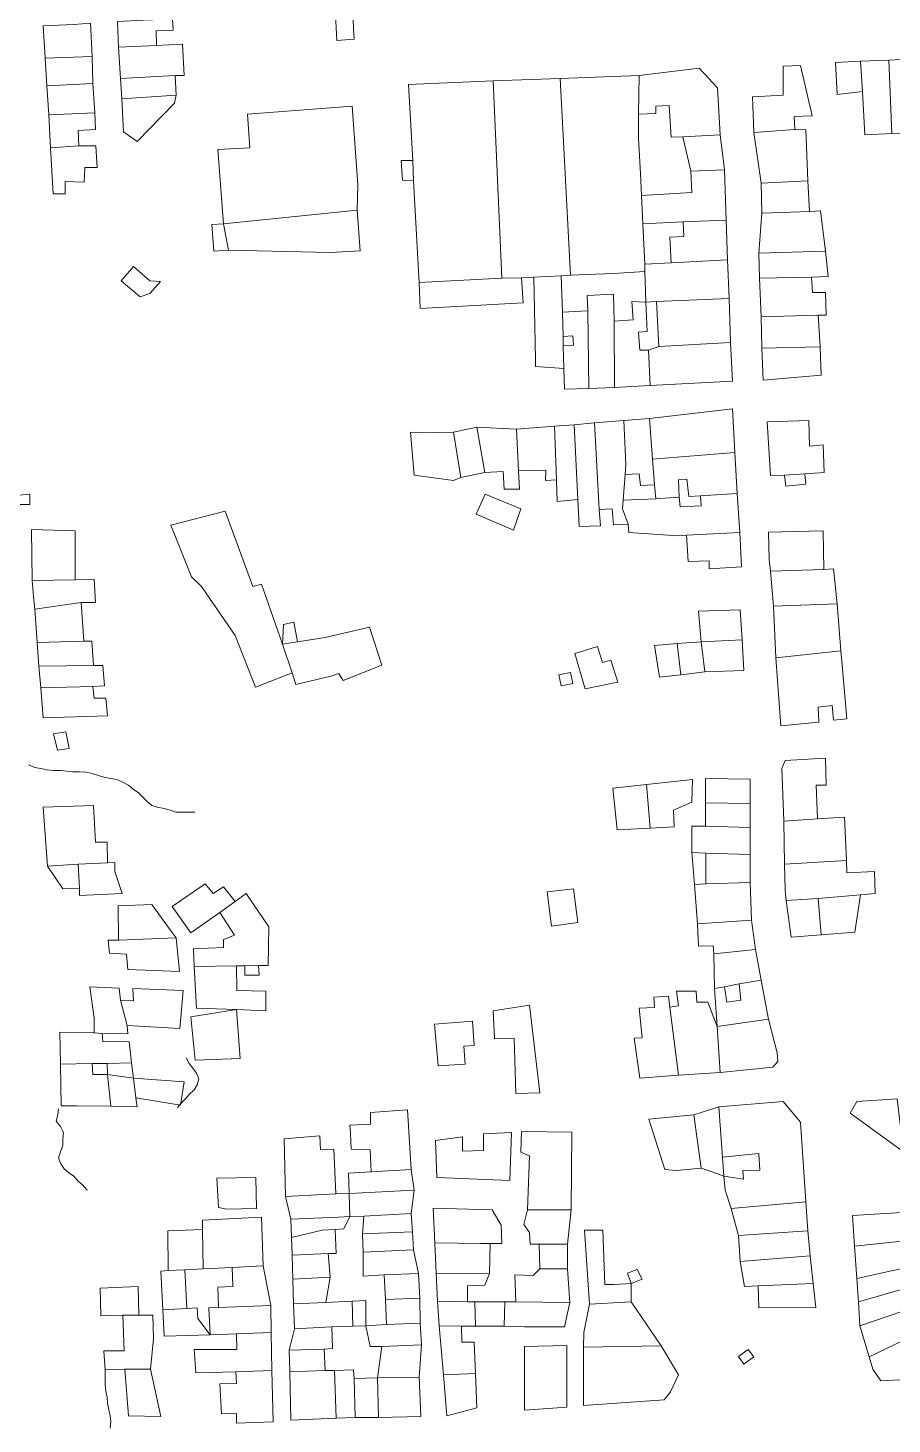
# Model space of a CAD drawing. Header units: inches. Extents: x 1138763 to 1140867, y 1050756 to 1053008.
# Drawn here: x 1139935.8 to 1140112, y 1051660.3 to 1051945.1 of the extents above; entities that cross this region are included whole.
import ezdxf

# ---------------------------------------------------------------- set-up
doc = ezdxf.new("R2010")
doc.units = ezdxf.units.IN
doc.header["$MEASUREMENT"] = 0
doc.layers.add('LimEdif_AM', color=44, linetype='Continuous', lineweight=5)
doc.layers.add('ViaSec_AM', color=1, linetype='Continuous', lineweight=18)

msp = doc.modelspace()

# ---------------------------------------------------------------- linework, layer by layer
at = {"layer": 'LimEdif_AM'}
for points in [[(1140044.19, 1051962), (1140044.19, 1051958), (1140044.44, 1051947), (1140039.06, 1051947), (1140038.69, 1051955.25), (1140029.94, 1051954.62), (1140021.81, 1051953.25), (1140012.19, 1051954), (1140009.94, 1051952.62), (1140002.06, 1051948.75), (1140002.19, 1051945), (1140002.31, 1051942.75), (1139998.81, 1051942.5), (1139998.31, 1051951.75), (1140003.81, 1051955.25), (1140012.19, 1051958.5), (1140028.06, 1051961.75), (1140038.94, 1051962.37), (1140044.19, 1051962)], [(1139959.31, 1051946.62), (1139965.31, 1051946.87), (1139965.44, 1051944.62), (1139961.94, 1051944.5), (1139962.06, 1051941.5), (1139954.31, 1051941.12), (1139954.06, 1051946.37), (1139959.31, 1051946.62)], [(1139945.19, 1051945.75), (1139948.56, 1051946), (1139948.94, 1051939.25), (1139939.31, 1051938.87), (1139938.94, 1051945.5), (1139945.19, 1051945.75)], [(1139962.06, 1051941.5), (1139967.31, 1051941.75), (1139967.69, 1051935.37), (1139965.81, 1051935.37), (1139954.69, 1051934.75), (1139954.31, 1051941.12), (1139962.06, 1051941.5)], [(1139948.94, 1051939.25), (1139949.06, 1051933.75), (1139939.69, 1051933.25), (1139939.31, 1051938.87), (1139948.94, 1051939.25)], [(1140105.94, 1051932.12), (1140100.81, 1051931.5), (1140100.44, 1051938), (1140105.56, 1051938.25), (1140105.94, 1051932.12)], [(1140105.56, 1051938.25), (1140111.31, 1051938.5), (1140111.94, 1051923.5), (1140106.44, 1051923.25), (1140105.94, 1051932.12), (1140105.56, 1051938.25)], [(1140111.31, 1051938.5), (1140121.44, 1051939), (1140121.94, 1051928.62), (1140117.69, 1051928.25), (1140117.81, 1051923.75), (1140111.94, 1051923.5), (1140111.31, 1051938.5)], [(1139965.81, 1051935.37), (1139966.06, 1051931.37), (1139954.94, 1051930.62), (1139954.69, 1051934.75), (1139965.81, 1051935.37)], [(1140044.31, 1051934.75), (1140060.44, 1051935.37), (1140060.31, 1051927.5), (1140060.31, 1051922.5), (1140060.69, 1051915.37), (1140060.94, 1051910.87), (1140061.19, 1051905.12), (1140061.56, 1051896.87), (1140061.56, 1051895.37), (1140055.19, 1051895), (1140049.81, 1051894.75), (1140046.44, 1051894.62), (1140044.31, 1051934.75)], [(1140060.31, 1051927.5), (1140060.44, 1051935.37), (1140072.69, 1051936.87), (1140076.44, 1051932.87), (1140076.94, 1051923.25), (1140069.31, 1051922.87), (1140066.94, 1051922.75), (1140066.56, 1051929.25), (1140063.81, 1051929.12), (1140063.81, 1051927.62), (1140060.31, 1051927.5)], [(1140092.19, 1051924.37), (1140083.81, 1051923.75), (1140083.56, 1051931), (1140089.81, 1051931.37), (1140089.81, 1051937.25), (1140093.31, 1051937.37), (1140095.69, 1051927.12), (1140092.06, 1051927), (1140092.19, 1051924.37)], [(1139949.06, 1051933.75), (1139949.44, 1051927.75), (1139940.06, 1051927.37), (1139939.69, 1051933.25), (1139949.06, 1051933.75)], [(1140014.31, 1051918), (1140013.44, 1051933.5), (1140030.69, 1051934.25), (1140032.44, 1051894), (1140015.56, 1051893.12), (1140014.44, 1051913.87), (1140014.31, 1051918)], [(1140030.69, 1051934.25), (1140044.31, 1051934.75), (1140046.44, 1051894.62), (1140044.56, 1051894.5), (1140038.94, 1051894.25), (1140036.44, 1051894.12), (1140032.44, 1051894), (1140030.69, 1051934.25)], [(1139966.06, 1051931.37), (1139965.69, 1051929.75), (1139958.06, 1051921.87), (1139955.31, 1051923.87), (1139954.94, 1051930.62), (1139966.06, 1051931.37)], [(1140069.31, 1051922.87), (1140070.94, 1051915.87), (1140071.19, 1051911.5), (1140060.94, 1051910.87), (1140060.69, 1051915.37), (1140060.31, 1051922.5), (1140060.31, 1051927.5), (1140063.81, 1051927.62), (1140063.81, 1051929.12), (1140066.56, 1051929.25), (1140066.94, 1051922.75), (1140069.31, 1051922.87)], [(1139949.44, 1051927.75), (1139949.56, 1051924.37), (1139946.06, 1051924.12), (1139946.19, 1051921), (1139940.44, 1051920.62), (1139940.06, 1051927.37), (1139949.44, 1051927.75)], [(1140002.94, 1051907.87), (1139975.69, 1051905.12), (1139974.56, 1051920.25), (1139981.06, 1051920.62), (1139980.56, 1051927.5), (1140001.94, 1051929.12), (1140003.06, 1051913.12), (1140002.94, 1051907.87)], [(1140092.19, 1051924.37), (1140094.44, 1051924.25), (1140094.81, 1051913.87), (1140085.31, 1051913.37), (1140083.81, 1051923.75), (1140092.19, 1051924.37)], [(1139946.19, 1051921), (1139949.69, 1051921), (1139949.94, 1051916.62), (1139947.44, 1051916.62), (1139947.31, 1051913.62), (1139943.44, 1051913.75), (1139943.44, 1051911.25), (1139940.94, 1051911.25), (1139940.44, 1051920.62), (1139946.19, 1051921)], [(1140076.94, 1051923.25), (1140077.81, 1051916.12), (1140070.94, 1051915.87), (1140069.31, 1051922.87), (1140076.94, 1051923.25)], [(1140014.44, 1051913.87), (1140012.19, 1051914), (1140011.94, 1051918), (1140014.31, 1051918), (1140014.44, 1051913.87)], [(1140077.81, 1051916.12), (1140078.19, 1051905.87), (1140069.44, 1051905.5), (1140061.19, 1051905.12), (1140060.94, 1051910.87), (1140071.19, 1051911.5), (1140070.94, 1051915.87), (1140077.81, 1051916.12)], [(1140094.81, 1051913.87), (1140095.19, 1051907.62), (1140085.44, 1051907.25), (1140085.31, 1051913.37), (1140094.81, 1051913.87)], [(1140002.94, 1051907.87), (1140003.56, 1051899.62), (1139997.44, 1051899.25), (1139976.69, 1051899.75), (1139975.69, 1051905.12), (1140002.94, 1051907.87)], [(1140095.19, 1051907.62), (1140097.44, 1051907.75), (1140098.44, 1051899.5), (1140084.81, 1051899.12), (1140085.44, 1051907.25), (1140095.19, 1051907.62)], [(1139976.69, 1051899.75), (1139973.69, 1051899.5), (1139973.31, 1051905), (1139975.69, 1051905.12), (1139976.69, 1051899.75)], [(1140069.44, 1051905.5), (1140069.56, 1051902.5), (1140066.69, 1051902.37), (1140066.94, 1051897.12), (1140061.56, 1051896.87), (1140061.19, 1051905.12), (1140069.44, 1051905.5)], [(1140078.19, 1051905.87), (1140078.44, 1051897.75), (1140066.94, 1051897.12), (1140066.69, 1051902.37), (1140069.56, 1051902.5), (1140069.44, 1051905.5), (1140078.19, 1051905.87)], [(1140098.44, 1051899.5), (1140098.94, 1051894.37), (1140095.56, 1051894.25), (1140084.94, 1051894), (1140084.81, 1051899.12), (1140098.44, 1051899.5)], [(1139958.69, 1051890.25), (1139954.81, 1051893.5), (1139957.31, 1051896.37), (1139960.69, 1051893.5), (1139962.81, 1051893.37), (1139960.69, 1051890.87), (1139958.69, 1051890.25)], [(1140061.56, 1051895.37), (1140061.81, 1051889.12), (1140058.94, 1051889.25), (1140059.19, 1051885.5), (1140055.31, 1051885.25), (1140055.19, 1051890.75), (1140049.81, 1051890.5), (1140049.94, 1051887.37), (1140044.81, 1051887.12), (1140044.56, 1051894.5), (1140046.44, 1051894.62), (1140049.81, 1051894.75), (1140055.19, 1051895), (1140061.56, 1051895.37)], [(1140078.44, 1051897.75), (1140078.81, 1051889.87), (1140063.94, 1051889.25), (1140061.81, 1051889.12), (1140061.56, 1051895.37), (1140061.56, 1051896.87), (1140066.94, 1051897.12), (1140078.44, 1051897.75)], [(1140036.44, 1051894.12), (1140036.81, 1051889), (1140015.81, 1051887.87), (1140015.56, 1051893.12), (1140032.44, 1051894), (1140036.44, 1051894.12)], [(1140044.56, 1051894.5), (1140044.81, 1051887.12), (1140044.94, 1051882.12), (1140044.94, 1051880.25), (1140045.06, 1051875.62), (1140039.31, 1051876), (1140039.31, 1051877.5), (1140038.94, 1051894.25), (1140044.56, 1051894.5)], [(1140095.56, 1051894.25), (1140095.81, 1051891.12), (1140098.44, 1051891.12), (1140098.56, 1051886.5), (1140096.94, 1051886.5), (1140085.31, 1051886.12), (1140084.94, 1051894), (1140095.56, 1051894.25)], [(1140055.31, 1051885.25), (1140055.44, 1051871.75), (1140050.19, 1051871.5), (1140049.94, 1051887.37), (1140049.81, 1051890.5), (1140055.19, 1051890.75), (1140055.31, 1051885.25)], [(1140078.81, 1051889.87), (1140079.06, 1051880.87), (1140064.44, 1051880.12), (1140063.94, 1051889.25), (1140078.81, 1051889.87)], [(1140049.94, 1051887.37), (1140050.19, 1051871.5), (1140045.19, 1051871.37), (1140045.06, 1051875.62), (1140044.94, 1051880.25), (1140047.06, 1051880.37), (1140046.94, 1051882.25), (1140044.94, 1051882.12), (1140044.81, 1051887.12), (1140049.94, 1051887.37)], [(1140061.81, 1051889.12), (1140062.06, 1051883.12), (1140060.31, 1051883), (1140060.56, 1051879.37), (1140062.31, 1051879.37), (1140062.69, 1051872.12), (1140055.44, 1051871.75), (1140055.31, 1051885.25), (1140059.19, 1051885.5), (1140058.94, 1051889.25), (1140061.81, 1051889.12)], [(1140063.94, 1051889.25), (1140064.44, 1051880.12), (1140062.31, 1051879.37), (1140060.56, 1051879.37), (1140060.31, 1051883), (1140062.06, 1051883.12), (1140061.81, 1051889.12), (1140063.94, 1051889.25)], [(1140096.94, 1051886.5), (1140097.31, 1051880), (1140085.44, 1051879.75), (1140085.31, 1051886.12), (1140096.94, 1051886.5)], [(1140044.94, 1051880.25), (1140044.94, 1051882.12), (1140046.94, 1051882.25), (1140047.06, 1051880.37), (1140044.94, 1051880.25)], [(1140079.06, 1051880.87), (1140079.44, 1051873), (1140062.69, 1051872.12), (1140062.31, 1051879.37), (1140064.44, 1051880.12), (1140079.06, 1051880.87)], [(1140097.31, 1051880), (1140097.56, 1051874.25), (1140085.69, 1051873.25), (1140085.44, 1051879.75), (1140097.31, 1051880)], [(1140062.56, 1051865.37), (1140079.44, 1051867.37), (1140079.94, 1051858.5), (1140063.19, 1051857.12), (1140062.56, 1051865.37)], [(1140035.44, 1051863.25), (1140043.19, 1051863.87), (1140043.56, 1051852.87), (1140041.31, 1051852.75), (1140041.44, 1051854.87), (1140035.81, 1051854.75), (1140035.44, 1051863.25)], [(1140043.19, 1051863.87), (1140047.19, 1051864.12), (1140047.94, 1051848.87), (1140043.69, 1051848.5), (1140043.56, 1051852.87), (1140043.19, 1051863.87)], [(1140047.19, 1051864.12), (1140051.31, 1051864.5), (1140052.31, 1051846.87), (1140052.56, 1051843.5), (1140048.19, 1051843.37), (1140047.94, 1051848.87), (1140047.19, 1051864.12)], [(1140051.31, 1051864.5), (1140057.31, 1051865), (1140057.69, 1051856), (1140057.56, 1051854), (1140057.19, 1051848.75), (1140057.06, 1051847), (1140058.19, 1051843.87), (1140055.19, 1051843.75), (1140054.94, 1051847), (1140052.31, 1051846.87), (1140051.31, 1051864.5)], [(1140057.31, 1051865), (1140062.56, 1051865.37), (1140063.19, 1051857.12), (1140063.56, 1051851.87), (1140060.69, 1051851.75), (1140060.44, 1051854.12), (1140057.56, 1051854), (1140057.69, 1051856), (1140057.31, 1051865)], [(1140094.19, 1051854.12), (1140090.06, 1051853.87), (1140087.19, 1051853.75), (1140086.56, 1051864.75), (1140095.06, 1051865), (1140095.19, 1051859.75), (1140097.94, 1051860), (1140098.19, 1051854.37), (1140094.19, 1051854.12)], [(1140024.06, 1051853.37), (1140022.56, 1051852.75), (1140014.56, 1051853.87), (1140013.81, 1051862.62), (1140016.19, 1051862.5), (1140022.56, 1051862.62), (1140024.06, 1051853.37)], [(1140022.56, 1051862.62), (1140027.31, 1051863.62), (1140028.94, 1051854.37), (1140024.06, 1051853.37), (1140022.56, 1051862.62)], [(1140027.31, 1051863.62), (1140035.44, 1051863.25), (1140035.81, 1051854.75), (1140036.06, 1051851), (1140032.94, 1051851), (1140032.69, 1051854.62), (1140028.94, 1051854.37), (1140027.31, 1051863.62)], [(1140079.94, 1051858.5), (1140080.44, 1051850.12), (1140072.94, 1051849.62), (1140070.56, 1051849.5), (1140070.19, 1051853), (1140068.44, 1051852.87), (1140068.56, 1051849.37), (1140063.81, 1051849), (1140063.56, 1051851.87), (1140063.19, 1051857.12), (1140079.94, 1051858.5)], [(1140063.56, 1051851.87), (1140063.81, 1051849), (1140057.19, 1051848.75), (1140057.56, 1051854), (1140060.44, 1051854.12), (1140060.69, 1051851.75), (1140063.56, 1051851.87)], [(1140072.94, 1051849.62), (1140073.06, 1051847.62), (1140068.81, 1051847.37), (1140068.56, 1051849.37), (1140068.44, 1051852.87), (1140070.19, 1051853), (1140070.56, 1051849.5), (1140072.94, 1051849.62)], [(1140094.19, 1051854.12), (1140094.44, 1051852), (1140090.31, 1051851.62), (1140090.06, 1051853.87), (1140094.19, 1051854.12)], [(1139936.19, 1051847.87), (1139934.06, 1051847.87), (1139934.06, 1051849.75), (1139936.19, 1051850), (1139936.19, 1051847.87)], [(1140034.81, 1051842.62), (1140027.19, 1051845.87), (1140029.06, 1051850), (1140036.31, 1051847), (1140034.81, 1051842.62)], [(1140080.44, 1051850.12), (1140080.94, 1051842.12), (1140070.06, 1051841.62), (1140068.31, 1051841.5), (1140058.31, 1051842.12), (1140058.19, 1051843.87), (1140057.06, 1051847), (1140057.19, 1051848.75), (1140063.81, 1051849), (1140068.56, 1051849.37), (1140068.81, 1051847.37), (1140073.06, 1051847.62), (1140072.94, 1051849.62), (1140080.44, 1051850.12)], [(1139987.69, 1051819.37), (1139989.69, 1051813.5), (1139982.19, 1051810.62), (1139978.06, 1051821.12), (1139971.19, 1051831.12), (1139969.19, 1051833.12), (1139964.94, 1051843.62), (1139976.06, 1051846.5), (1139981.69, 1051831.12), (1139983.44, 1051831.62), (1139987.69, 1051819.37)], [(1139945.44, 1051832.5), (1139936.69, 1051832.37), (1139936.56, 1051842.75), (1139945.44, 1051842.5), (1139945.44, 1051832.5)], [(1140080.94, 1051842.12), (1140081.31, 1051835.12), (1140074.69, 1051834.75), (1140074.69, 1051836.37), (1140070.44, 1051836.25), (1140070.06, 1051841.62), (1140080.94, 1051842.12)], [(1140098.06, 1051834.62), (1140087.19, 1051834.25), (1140086.94, 1051836.62), (1140086.81, 1051842.25), (1140097.94, 1051842.5), (1140098.06, 1051834.62)], [(1139945.44, 1051832.5), (1139949.31, 1051832.62), (1139949.56, 1051827.87), (1139946.69, 1051827.87), (1139937.19, 1051826.5), (1139936.94, 1051829.12), (1139936.69, 1051832.37), (1139945.44, 1051832.5)], [(1140098.06, 1051834.62), (1140100.06, 1051834.75), (1140100.81, 1051827.62), (1140087.81, 1051827.12), (1140087.19, 1051834.25), (1140098.06, 1051834.62)], [(1139946.69, 1051827.87), (1139947.19, 1051820), (1139937.69, 1051819.75), (1139937.19, 1051826.5), (1139946.69, 1051827.87)], [(1140100.81, 1051827.62), (1140101.56, 1051818), (1140088.31, 1051816.62), (1140087.81, 1051827.12), (1140100.81, 1051827.62)], [(1139990.81, 1051819.87), (1139987.69, 1051819.37), (1139987.94, 1051823.37), (1139990.06, 1051823.87), (1139990.81, 1051819.87)], [(1140081.44, 1051820.25), (1140073.06, 1051819.87), (1140072.56, 1051826.12), (1140081.06, 1051826.37), (1140081.44, 1051820.25)], [(1139990.81, 1051819.87), (1139996.44, 1051820.75), (1140005.44, 1051822.87), (1140007.94, 1051815.12), (1140000.06, 1051812), (1139999.19, 1051813.37), (1139997.56, 1051812.87), (1139990.44, 1051811.12), (1139989.69, 1051813.5), (1139987.69, 1051819.37), (1139990.81, 1051819.87)], [(1139947.19, 1051820), (1139948.81, 1051820), (1139949.19, 1051815), (1139938.06, 1051814.87), (1139937.69, 1051819.75), (1139947.19, 1051820)], [(1140049.44, 1051810.25), (1140047.31, 1051817.5), (1140051.94, 1051818.87), (1140052.94, 1051815.62), (1140054.69, 1051816.12), (1140056.06, 1051811.62), (1140049.44, 1051810.25)], [(1140068.94, 1051813.12), (1140064.56, 1051812.62), (1140063.56, 1051819.12), (1140068.19, 1051819.5), (1140068.94, 1051813.12)], [(1140068.19, 1051819.5), (1140073.06, 1051819.87), (1140073.81, 1051813.75), (1140068.94, 1051813.12), (1140068.19, 1051819.5)], [(1140081.44, 1051820.25), (1140081.81, 1051814), (1140073.81, 1051813.75), (1140073.06, 1051819.87), (1140081.44, 1051820.25)], [(1140101.56, 1051818), (1140101.81, 1051815.12), (1140102.81, 1051804.12), (1140100.06, 1051803.87), (1140099.81, 1051806.87), (1140096.94, 1051806.5), (1140097.06, 1051803.5), (1140089.31, 1051802.75), (1140088.31, 1051816.62), (1140101.56, 1051818)], [(1139949.19, 1051815), (1139951.06, 1051815), (1139951.44, 1051810.87), (1139949.06, 1051810.75), (1139938.44, 1051810.5), (1139938.06, 1051814.87), (1139949.19, 1051815)], [(1140044.56, 1051810.87), (1140044.06, 1051813.12), (1140046.44, 1051813.62), (1140046.94, 1051811.37), (1140044.56, 1051810.87)], [(1139949.06, 1051810.75), (1139949.31, 1051808.37), (1139951.69, 1051808.37), (1139952.06, 1051804.75), (1139938.94, 1051804.37), (1139938.44, 1051810.5), (1139949.06, 1051810.75)], [(1139941.81, 1051797.75), (1139941.06, 1051801.12), (1139943.56, 1051801.5), (1139944.19, 1051798.12), (1139941.81, 1051797.75)], [(1140096.81, 1051783.75), (1140089.94, 1051783.25), (1140089.56, 1051794), (1140090.19, 1051795.62), (1140098.44, 1051796.12), (1140098.56, 1051790.62), (1140096.56, 1051790.62), (1140096.81, 1051783.75)], [(1140062.69, 1051781.87), (1140055.94, 1051781.5), (1140055.06, 1051790), (1140061.94, 1051790.75), (1140062.69, 1051781.87)], [(1140061.94, 1051790.75), (1140071.31, 1051791.75), (1140071.19, 1051787.12), (1140067.44, 1051785.5), (1140067.56, 1051782.12), (1140062.69, 1051781.87), (1140061.94, 1051790.75)], [(1140073.94, 1051787), (1140073.94, 1051792), (1140083.06, 1051791.87), (1140083.06, 1051786.87), (1140073.94, 1051787)], [(1140083.06, 1051786.87), (1140083.06, 1051782), (1140073.94, 1051782.25), (1140073.94, 1051787), (1140083.06, 1051786.87)], [(1139952.06, 1051774.75), (1139946.06, 1051774.5), (1139939.81, 1051774.12), (1139938.94, 1051786.12), (1139949.19, 1051786.5), (1139949.56, 1051779), (1139951.94, 1051779), (1139952.06, 1051774.75)], [(1140096.81, 1051783.75), (1140102.31, 1051784.12), (1140102.69, 1051775.25), (1140090.06, 1051774.5), (1140089.94, 1051783.25), (1140096.81, 1051783.75)], [(1140083.06, 1051782), (1140083.06, 1051776.5), (1140074.06, 1051776.75), (1140071.19, 1051776.87), (1140071.19, 1051782.25), (1140073.94, 1051782.25), (1140083.06, 1051782)], [(1140074.06, 1051776.75), (1140074.06, 1051770.5), (1140071.69, 1051770.37), (1140071.19, 1051776.87), (1140074.06, 1051776.75)], [(1140083.06, 1051776.5), (1140083.06, 1051770.75), (1140074.06, 1051770.5), (1140074.06, 1051776.75), (1140083.06, 1051776.5)], [(1139946.06, 1051774.5), (1139946.31, 1051769.62), (1139942.94, 1051769.5), (1139939.81, 1051774.12), (1139946.06, 1051774.5)], [(1139952.06, 1051774.75), (1139953.56, 1051774.87), (1139953.56, 1051773), (1139955.06, 1051768.5), (1139946.31, 1051768.12), (1139946.31, 1051769.62), (1139946.06, 1051774.5), (1139952.06, 1051774.75)], [(1140102.69, 1051775.25), (1140102.81, 1051772.75), (1140108.44, 1051773), (1140108.56, 1051768.5), (1140105.56, 1051768.25), (1140096.94, 1051767.5), (1140090.44, 1051767.12), (1140090.19, 1051769.25), (1140090.06, 1051774.5), (1140102.69, 1051775.25)], [(1139978.06, 1051766.87), (1139974.94, 1051764.62), (1139969.06, 1051760.5), (1139965.19, 1051765.87), (1139971.94, 1051770.5), (1139973.56, 1051768.5), (1139975.69, 1051769.87), (1139978.06, 1051766.87)], [(1140083.06, 1051770.75), (1140083.31, 1051763.12), (1140072.31, 1051762.37), (1140071.69, 1051770.37), (1140074.06, 1051770.5), (1140083.06, 1051770.75)], [(1139978.06, 1051766.87), (1139980.31, 1051768.5), (1139984.94, 1051761.75), (1139984.81, 1051753.87), (1139982.81, 1051753.87), (1139980.06, 1051753.75), (1139978.31, 1051753.75), (1139969.69, 1051753.62), (1139969.56, 1051757.25), (1139975.69, 1051757.5), (1139975.69, 1051759.12), (1139977.94, 1051760), (1139974.94, 1051764.62), (1139978.06, 1051766.87)], [(1140042.56, 1051761.87), (1140041.69, 1051768.87), (1140047.06, 1051769.5), (1140047.94, 1051762.62), (1140042.56, 1051761.87)], [(1140096.94, 1051767.5), (1140097.56, 1051760.12), (1140091.44, 1051759.62), (1140090.44, 1051767.12), (1140096.94, 1051767.5)], [(1140105.56, 1051768.25), (1140104.44, 1051760.62), (1140097.56, 1051760.12), (1140096.94, 1051767.5), (1140105.56, 1051768.25)], [(1139966.06, 1051759.5), (1139954.31, 1051759), (1139954.19, 1051766), (1139961.06, 1051766.25), (1139964.81, 1051761.12), (1139966.06, 1051759.5)], [(1140083.31, 1051763.12), (1140084.19, 1051757.12), (1140075.69, 1051756.25), (1140075.56, 1051757.87), (1140072.56, 1051757.75), (1140072.31, 1051762.37), (1140083.31, 1051763.12)], [(1139966.06, 1051759.5), (1139966.69, 1051752.62), (1139956.19, 1051753), (1139955.94, 1051756.12), (1139952.44, 1051756.37), (1139952.19, 1051759), (1139954.31, 1051759), (1139966.06, 1051759.5)], [(1140084.19, 1051757.12), (1140085.31, 1051750.87), (1140080.81, 1051750.12), (1140077.81, 1051749.5), (1140075.81, 1051749.12), (1140075.69, 1051756.25), (1140084.19, 1051757.12)], [(1139978.31, 1051753.75), (1139978.44, 1051748.75), (1139984.31, 1051748.62), (1139984.31, 1051744.62), (1139978.31, 1051744.87), (1139970.19, 1051745.12), (1139969.69, 1051753.62), (1139978.31, 1051753.75)], [(1139982.81, 1051753.87), (1139982.94, 1051751.87), (1139980.06, 1051751.87), (1139980.06, 1051753.75), (1139982.81, 1051753.87)], [(1140085.31, 1051750.87), (1140086.81, 1051742.87), (1140076.31, 1051741.37), (1140075.81, 1051749.12), (1140077.81, 1051749.5), (1140078.31, 1051746.37), (1140081.19, 1051746.75), (1140080.81, 1051750.12), (1140085.31, 1051750.87)], [(1140080.81, 1051750.12), (1140081.19, 1051746.75), (1140078.31, 1051746.37), (1140077.81, 1051749.5), (1140080.81, 1051750.12)], [(1139954.69, 1051746.75), (1139956.06, 1051741.62), (1139956.19, 1051739.87), (1139950.94, 1051740), (1139949.31, 1051740.12), (1139949.31, 1051743.12), (1139948.44, 1051749.5), (1139954.44, 1051749.25), (1139954.69, 1051746.75)], [(1139954.69, 1051746.75), (1139957.31, 1051746.62), (1139957.19, 1051749.12), (1139967.44, 1051748.75), (1139966.81, 1051741), (1139956.06, 1051741.62), (1139954.69, 1051746.75)], [(1140068.44, 1051731.5), (1140060.56, 1051730.87), (1140059.44, 1051739), (1140061.06, 1051739.12), (1140060.44, 1051745.12), (1140063.56, 1051745.25), (1140063.44, 1051747.37), (1140066.44, 1051747.62), (1140066.69, 1051745.37), (1140068.44, 1051731.5)], [(1140066.69, 1051745.37), (1140068.44, 1051745.62), (1140068.06, 1051748.62), (1140072.06, 1051748.62), (1140072.19, 1051746.37), (1140074.44, 1051746.37), (1140076.31, 1051741.37), (1140076.94, 1051732), (1140068.44, 1051731.5), (1140066.69, 1051745.37)], [(1139978.31, 1051744.87), (1139979.06, 1051734.87), (1139969.94, 1051734.5), (1139969.06, 1051743.37), (1139978.31, 1051744.87)], [(1140035.31, 1051727.75), (1140034.94, 1051739), (1140030.94, 1051738.87), (1140030.69, 1051744.62), (1140038.06, 1051745.75), (1140040.19, 1051727.87), (1140035.31, 1051727.75)], [(1140019.44, 1051733.37), (1140018.69, 1051741.87), (1140026.44, 1051742.5), (1140026.81, 1051737.5), (1140024.69, 1051737.37), (1140024.94, 1051733.75), (1140019.44, 1051733.37)], [(1140086.81, 1051742.87), (1140088.56, 1051736), (1140088.69, 1051734.25), (1140087.69, 1051733.12), (1140076.94, 1051732), (1140076.31, 1051741.37), (1140086.81, 1051742.87)], [(1139950.94, 1051740), (1139951.06, 1051738.37), (1139956.44, 1051738.25), (1139956.94, 1051734), (1139951.94, 1051733.87), (1139948.94, 1051733.87), (1139942.44, 1051733.75), (1139942.31, 1051740.25), (1139949.31, 1051740.12), (1139950.94, 1051740)], [(1139948.94, 1051733.87), (1139949.06, 1051731.62), (1139952.06, 1051731.62), (1139952.69, 1051725.12), (1139945.69, 1051725.25), (1139942.56, 1051725.25), (1139942.44, 1051733.75), (1139948.94, 1051733.87)], [(1139951.94, 1051733.87), (1139952.06, 1051731.62), (1139949.06, 1051731.62), (1139948.94, 1051733.87), (1139951.94, 1051733.87)], [(1139956.94, 1051734), (1139957.31, 1051730.87), (1139952.06, 1051731.62), (1139951.94, 1051733.87), (1139956.94, 1051734)], [(1139957.31, 1051730.87), (1139957.81, 1051726.87), (1139958.06, 1051725), (1139952.69, 1051725.12), (1139952.06, 1051731.62), (1139957.31, 1051730.87)], [(1139957.31, 1051730.87), (1139967.69, 1051730.12), (1139966.94, 1051725.37), (1139957.81, 1051726.87), (1139957.31, 1051730.87)], [(1140013.94, 1051712.25), (1140005.81, 1051711.75), (1140005.56, 1051716.25), (1140001.69, 1051716.37), (1140001.56, 1051719.62), (1140001.44, 1051721.25), (1140005.69, 1051721.5), (1140005.69, 1051723.87), (1140013.19, 1051724.37), (1140013.94, 1051712.25)], [(1140071.56, 1051723.37), (1140076.69, 1051725), (1140077.44, 1051714.75), (1140077.69, 1051710.87), (1140075.31, 1051711.75), (1140073.06, 1051712.5), (1140071.56, 1051723.37)], [(1140077.44, 1051714.75), (1140076.69, 1051725), (1140089.81, 1051726.12), (1140093.31, 1051721.87), (1140094.44, 1051705.62), (1140079.19, 1051704.25), (1140077.94, 1051708), (1140077.69, 1051710.87), (1140081.69, 1051710.25), (1140081.56, 1051712), (1140085.06, 1051712.12), (1140084.81, 1051715.5), (1140077.44, 1051714.75)], [(1140114.31, 1051715.87), (1140103.44, 1051723.75), (1140104.81, 1051726.12), (1140113.06, 1051726.62), (1140114.31, 1051715.87)], [(1140073.06, 1051712.5), (1140068.06, 1051712), (1140065.69, 1051712.25), (1140062.44, 1051722.5), (1140071.56, 1051723.37), (1140073.06, 1051712.5)], [(1139998.56, 1051707.25), (1139988.31, 1051706.75), (1139988.06, 1051718.5), (1139995.31, 1051719.12), (1139995.44, 1051716.25), (1139998.19, 1051716.37), (1139998.56, 1051707.25)], [(1140034.06, 1051710), (1140019.19, 1051710.62), (1140018.94, 1051718.12), (1140024.44, 1051718.87), (1140024.44, 1051716), (1140028.69, 1051716.12), (1140028.69, 1051719.5), (1140034.44, 1051719.75), (1140034.06, 1051710)], [(1140037.69, 1051704), (1140038.06, 1051715), (1140036.31, 1051715.75), (1140036.44, 1051720), (1140046.69, 1051719.87), (1140046.56, 1051704), (1140037.69, 1051704)], [(1140077.44, 1051714.75), (1140084.81, 1051715.5), (1140085.06, 1051712.12), (1140081.56, 1051712), (1140081.69, 1051710.25), (1140077.69, 1051710.87), (1140077.44, 1051714.75)], [(1139976.31, 1051704.12), (1139974.69, 1051704.5), (1139974.31, 1051710.5), (1139982.31, 1051710.62), (1139982.44, 1051704.25), (1139976.31, 1051704.12)], [(1140013.94, 1051712.25), (1140014.56, 1051708), (1140001.31, 1051707.37), (1140001.19, 1051711.5), (1140005.81, 1051711.75), (1140013.94, 1051712.25)], [(1139998.56, 1051707.25), (1140001.31, 1051707.37), (1140001.44, 1051702.62), (1139999.06, 1051702.5), (1139989.44, 1051702.12), (1139988.31, 1051706.75), (1139998.56, 1051707.25)], [(1140014.56, 1051708), (1140013.94, 1051703.25), (1140004.31, 1051702.75), (1140001.44, 1051702.62), (1140001.31, 1051707.37), (1140014.56, 1051708)], [(1140030.06, 1051697.12), (1140028.19, 1051697.12), (1140018.81, 1051697.25), (1140018.44, 1051704.37), (1140030.44, 1051704), (1140032.31, 1051700.87), (1140032.44, 1051697.12), (1140030.06, 1051697.12)], [(1140094.44, 1051705.62), (1140094.81, 1051699.75), (1140080.69, 1051698.75), (1140079.19, 1051704.25), (1140094.44, 1051705.62)], [(1139971.44, 1051700), (1139971.44, 1051701.87), (1139983.44, 1051702.5), (1139983.81, 1051692.62), (1139977.44, 1051692.25), (1139971.56, 1051692), (1139971.44, 1051700)], [(1140001.44, 1051702.62), (1140000.19, 1051700.12), (1139998.44, 1051700), (1139995.81, 1051699.87), (1139989.56, 1051698.37), (1139989.44, 1051702.12), (1139999.06, 1051702.5), (1140001.44, 1051702.62)], [(1140004.31, 1051702.75), (1140004.06, 1051699.12), (1140004.19, 1051695.37), (1140004.19, 1051690.5), (1140008.44, 1051690.75), (1140008.69, 1051685.75), (1140008.94, 1051680.62), (1140004.69, 1051680.37), (1140004.69, 1051685.5), (1140001.94, 1051685.37), (1139996.56, 1051685.12), (1139997.44, 1051690.25), (1139997.06, 1051695.12), (1139998.69, 1051695.12), (1139998.44, 1051700), (1140000.19, 1051700.12), (1140001.44, 1051702.62), (1140004.31, 1051702.75)], [(1140013.94, 1051703.25), (1140014.19, 1051699.5), (1140004.06, 1051699.12), (1140004.31, 1051702.75), (1140013.94, 1051703.25)], [(1140046.56, 1051704), (1140045.81, 1051697), (1140040.06, 1051697), (1140038.19, 1051697), (1140038.06, 1051699.37), (1140036.94, 1051701), (1140037.69, 1051704), (1140046.56, 1051704)], [(1140114.06, 1051697.62), (1140104.31, 1051696.62), (1140103.94, 1051702.87), (1140118.56, 1051703.75), (1140124.69, 1051704.12), (1140124.94, 1051698.75), (1140114.06, 1051697.62)], [(1139971.56, 1051692), (1139967.81, 1051691.75), (1139964.44, 1051691.62), (1139964.31, 1051699.75), (1139971.44, 1051700), (1139971.56, 1051692)], [(1139998.44, 1051700), (1139998.69, 1051695.12), (1139997.06, 1051695.12), (1139989.69, 1051694.75), (1139989.56, 1051698.37), (1139995.81, 1051699.87), (1139998.44, 1051700)], [(1140014.19, 1051699.5), (1140014.44, 1051695.87), (1140004.19, 1051695.37), (1140004.06, 1051699.12), (1140014.19, 1051699.5)], [(1140058.81, 1051689), (1140058.81, 1051685.25), (1140050.31, 1051684.75), (1140049.31, 1051699.87), (1140053.06, 1051699.87), (1140053.44, 1051688.75), (1140055.31, 1051688.75), (1140058.81, 1051689)], [(1140094.81, 1051699.75), (1140095.31, 1051694.62), (1140081.06, 1051693.5), (1140080.69, 1051698.75), (1140094.81, 1051699.75)], [(1140014.44, 1051695.87), (1140015.44, 1051691), (1140008.44, 1051690.75), (1140004.19, 1051690.5), (1140004.19, 1051695.37), (1140014.44, 1051695.87)], [(1140030.06, 1051697.12), (1140029.94, 1051691), (1140019.06, 1051691.12), (1140018.81, 1051697.25), (1140028.19, 1051697.12), (1140030.06, 1051697.12)], [(1140045.81, 1051697), (1140045.81, 1051692), (1140040.19, 1051692), (1140040.06, 1051697), (1140045.81, 1051697)], [(1140114.06, 1051697.62), (1140114.31, 1051695.87), (1140118.81, 1051696.37), (1140118.94, 1051693.12), (1140104.81, 1051690), (1140104.31, 1051696.62), (1140114.06, 1051697.62)], [(1139997.06, 1051695.12), (1139997.44, 1051690.25), (1139989.81, 1051689.87), (1139989.69, 1051694.75), (1139997.06, 1051695.12)], [(1140095.31, 1051694.62), (1140095.94, 1051689), (1140084.69, 1051688.5), (1140081.94, 1051688.37), (1140081.06, 1051693.5), (1140095.31, 1051694.62)], [(1140118.94, 1051693.12), (1140122.19, 1051693.87), (1140123.31, 1051690.5), (1140119.06, 1051689.25), (1140105.19, 1051685.25), (1140104.81, 1051690), (1140118.94, 1051693.12)], [(1139967.81, 1051691.75), (1139968.19, 1051683.87), (1139963.31, 1051683.62), (1139962.94, 1051691.5), (1139964.44, 1051691.62), (1139967.81, 1051691.75)], [(1139977.44, 1051692.25), (1139977.56, 1051688.37), (1139974.56, 1051688.25), (1139974.69, 1051684.12), (1139972.69, 1051684), (1139972.94, 1051678.5), (1139970.44, 1051681.87), (1139970.31, 1051684), (1139968.19, 1051683.87), (1139967.81, 1051691.75), (1139971.56, 1051692), (1139977.44, 1051692.25)], [(1139983.81, 1051692.62), (1139985.31, 1051684.5), (1139974.69, 1051684.12), (1139974.56, 1051688.25), (1139977.56, 1051688.37), (1139977.44, 1051692.25), (1139983.81, 1051692.62)], [(1139997.44, 1051690.25), (1139996.56, 1051685.12), (1139989.94, 1051684.87), (1139989.81, 1051689.87), (1139997.44, 1051690.25)], [(1140015.44, 1051691), (1140015.69, 1051686), (1140008.69, 1051685.75), (1140008.44, 1051690.75), (1140015.44, 1051691)], [(1140029.94, 1051691), (1140028.94, 1051688.62), (1140025.44, 1051688.5), (1140025.44, 1051685.25), (1140019.31, 1051685.37), (1140019.06, 1051691.12), (1140029.94, 1051691)], [(1140045.81, 1051692), (1140046.31, 1051685.12), (1140035.31, 1051685.25), (1140035.06, 1051690.75), (1140038.81, 1051690.62), (1140040.19, 1051692), (1140045.81, 1051692)], [(1140058.81, 1051689), (1140058.06, 1051691.12), (1140060.06, 1051691.87), (1140061.06, 1051689.87), (1140058.81, 1051689)], [(1139958.44, 1051682.5), (1139955.19, 1051682.5), (1139950.69, 1051682.37), (1139950.56, 1051688), (1139958.31, 1051688.37), (1139958.44, 1051682.5)], [(1140095.94, 1051689), (1140096.44, 1051684.12), (1140084.81, 1051684), (1140084.69, 1051688.5), (1140095.94, 1051689)], [(1140119.06, 1051689.25), (1140120.19, 1051685.37), (1140105.44, 1051680.37), (1140105.19, 1051685.25), (1140119.06, 1051689.25)], [(1139985.31, 1051684.5), (1139985.44, 1051679), (1139978.31, 1051678.75), (1139972.94, 1051678.5), (1139972.69, 1051684), (1139974.69, 1051684.12), (1139985.31, 1051684.5)], [(1140001.94, 1051685.37), (1140002.06, 1051680.25), (1139997.81, 1051680.12), (1139990.19, 1051679.75), (1139989.94, 1051684.87), (1139996.56, 1051685.12), (1140001.94, 1051685.37)], [(1140004.69, 1051680.37), (1140002.06, 1051680.25), (1140001.94, 1051685.37), (1140004.69, 1051685.5), (1140004.69, 1051680.37)], [(1140015.69, 1051686), (1140015.81, 1051680.87), (1140008.94, 1051680.62), (1140008.69, 1051685.75), (1140015.69, 1051686)], [(1140025.44, 1051685.25), (1140026.94, 1051685.25), (1140027.06, 1051680.25), (1140024.19, 1051680.25), (1140019.69, 1051680.37), (1140019.31, 1051685.37), (1140025.44, 1051685.25)], [(1140026.94, 1051685.25), (1140033.06, 1051685.25), (1140032.94, 1051680.25), (1140027.06, 1051680.25), (1140026.94, 1051685.25)], [(1140033.06, 1051685.25), (1140035.31, 1051685.25), (1140046.31, 1051685.12), (1140045.19, 1051680.12), (1140037.06, 1051680.12), (1140032.94, 1051680.25), (1140033.06, 1051685.25)], [(1140058.81, 1051685.25), (1140064.94, 1051676.25), (1140049.06, 1051676), (1140049.19, 1051679), (1140050.31, 1051684.75), (1140058.81, 1051685.25)], [(1140120.19, 1051685.37), (1140121.19, 1051679.37), (1140117.94, 1051679.12), (1140107.31, 1051674), (1140105.44, 1051680.37), (1140120.19, 1051685.37)], [(1139958.44, 1051682.5), (1139961.31, 1051682.5), (1139961.44, 1051677.75), (1139960.81, 1051671.5), (1139955.56, 1051671.5), (1139951.56, 1051671.37), (1139951.31, 1051675.25), (1139955.44, 1051675.25), (1139955.19, 1051682.5), (1139958.44, 1051682.5)], [(1139968.19, 1051683.87), (1139970.31, 1051684), (1139970.44, 1051681.87), (1139972.94, 1051678.5), (1139963.56, 1051678.25), (1139963.31, 1051683.62), (1139968.19, 1051683.87)], [(1139985.44, 1051679), (1139985.56, 1051671.25), (1139978.19, 1051671), (1139970.06, 1051670.75), (1139969.69, 1051675.5), (1139978.44, 1051675.5), (1139978.31, 1051678.75), (1139985.44, 1051679)], [(1139997.81, 1051680.12), (1139997.94, 1051675.75), (1139996.19, 1051675.62), (1139989.06, 1051675.37), (1139990.19, 1051679.75), (1139997.81, 1051680.12)], [(1140004.69, 1051680.37), (1140005.56, 1051676.12), (1140007.94, 1051676.12), (1140007.06, 1051669.75), (1140002.31, 1051669.62), (1140002.19, 1051671.37), (1139998.31, 1051671.25), (1139996.44, 1051671.25), (1139996.19, 1051675.62), (1139997.94, 1051675.75), (1139997.81, 1051680.12), (1140002.06, 1051680.25), (1140004.69, 1051680.37)], [(1140015.81, 1051680.87), (1140016.06, 1051676.5), (1140007.94, 1051676.12), (1140005.56, 1051676.12), (1140004.69, 1051680.37), (1140008.94, 1051680.62), (1140015.81, 1051680.87)], [(1140024.19, 1051680.25), (1140024.31, 1051677), (1140026.81, 1051677), (1140027.06, 1051670.62), (1140020.56, 1051670.37), (1140019.69, 1051680.37), (1140024.19, 1051680.25)], [(1140121.19, 1051679.37), (1140127.44, 1051679.87), (1140128.31, 1051670.12), (1140123.56, 1051669.87), (1140109.69, 1051669.12), (1140108.06, 1051671.5), (1140107.31, 1051674), (1140117.94, 1051679.12), (1140121.19, 1051679.37)], [(1140016.06, 1051676.5), (1140015.56, 1051669.87), (1140007.06, 1051669.75), (1140007.94, 1051676.12), (1140016.06, 1051676.5)], [(1140037.06, 1051663.12), (1140037.06, 1051676.12), (1140045.69, 1051676.37), (1140045.69, 1051663.75), (1140037.06, 1051663.12)], [(1140064.94, 1051676.25), (1140068.44, 1051670.37), (1140066.81, 1051666.87), (1140065.56, 1051665.25), (1140049.06, 1051664.12), (1140049.06, 1051676), (1140064.94, 1051676.25)], [(1139996.19, 1051675.62), (1139996.44, 1051671.25), (1139989.19, 1051671), (1139989.06, 1051675.37), (1139996.19, 1051675.62)], [(1140081.81, 1051672.5), (1140080.69, 1051674.12), (1140082.69, 1051675.5), (1140083.81, 1051674), (1140081.81, 1051672.5)], [(1139960.81, 1051671.5), (1139962.94, 1051661.87), (1139956.31, 1051662), (1139955.56, 1051671.5), (1139960.81, 1051671.5)], [(1139985.56, 1051671.25), (1139985.81, 1051660.75), (1139978.31, 1051660.5), (1139978.31, 1051662.5), (1139975.31, 1051662.37), (1139974.94, 1051668.5), (1139978.31, 1051668.62), (1139978.19, 1051671), (1139985.56, 1051671.25)], [(1139998.31, 1051671.25), (1139998.69, 1051661.5), (1139989.44, 1051661.12), (1139989.19, 1051671), (1139996.44, 1051671.25), (1139998.31, 1051671.25)], [(1140002.31, 1051669.62), (1140002.56, 1051661.62), (1139998.69, 1051661.5), (1139998.31, 1051671.25), (1140002.19, 1051671.37), (1140002.31, 1051669.62)], [(1140027.06, 1051670.62), (1140027.31, 1051663.62), (1140021.19, 1051662), (1140020.56, 1051670.37), (1140027.06, 1051670.62)], [(1140007.06, 1051669.75), (1140007.31, 1051661.62), (1140002.56, 1051661.62), (1140002.31, 1051669.62), (1140007.06, 1051669.75)], [(1140015.56, 1051669.87), (1140015.94, 1051661.87), (1140007.31, 1051661.62), (1140007.06, 1051669.75), (1140015.56, 1051669.87)]]:
    msp.add_lwpolyline(points, dxfattribs=at)
at = {"layer": 'ViaSec_AM'}
for points in [[(1139935.94, 1051794.75), (1139937.19, 1051794.25), (1139938.44, 1051794), (1139939.69, 1051793.75), (1139941.06, 1051793.62), (1139942.44, 1051793.62), (1139943.81, 1051793.5), (1139944.94, 1051793.37), (1139946.31, 1051793.37), (1139947.69, 1051793.25), (1139948.94, 1051793), (1139950.19, 1051792.62), (1139951.31, 1051792.25), (1139952.69, 1051792), (1139953.94, 1051791.75), (1139955.19, 1051791.25), (1139956.31, 1051790.62), (1139957.31, 1051789.75), (1139958.31, 1051789.12), (1139959.19, 1051788.25), (1139960.06, 1051787.37), (1139961.06, 1051786.5), (1139962.19, 1051786.12), (1139963.56, 1051785.87), (1139964.81, 1051785.5), (1139965.94, 1051785.12), (1139967.19, 1051785.12), (1139968.56, 1051785.12), (1139969.81, 1051785.12)], [(1139968.06, 1051735), (1139968.69, 1051733.87), (1139969.44, 1051732.87), (1139970.19, 1051731.87), (1139970.69, 1051730.75), (1139970.31, 1051729.5), (1139969.69, 1051728.5), (1139968.69, 1051727.5), (1139967.94, 1051726.62), (1139967.06, 1051725.75), (1139966.31, 1051724.87)], [(1139942.06, 1051724.62), (1139941.94, 1051723.37), (1139941.56, 1051722.12), (1139942.44, 1051721), (1139943.06, 1051719.75), (1139942.94, 1051718.5), (1139942.94, 1051717.12), (1139942.44, 1051715.87), (1139942.06, 1051714.62), (1139942.44, 1051713.5), (1139943.19, 1051712.37), (1139944.06, 1051711.62), (1139945.19, 1051710.87), (1139946.06, 1051709.87), (1139946.94, 1051709.12), (1139947.81, 1051708.12), (1139947.94, 1051708)], [(1139951.56, 1051671.87), (1139951.56, 1051671), (1139951.56, 1051669.75), (1139951.56, 1051668.37), (1139951.69, 1051667), (1139951.94, 1051665.75), (1139952.06, 1051664.5), (1139952.31, 1051663.25), (1139952.56, 1051662), (1139952.69, 1051660.75), (1139952.56, 1051659.5)]]:
    msp.add_lwpolyline(points, dxfattribs=at)

doc.saveas('drawing.dxf')
